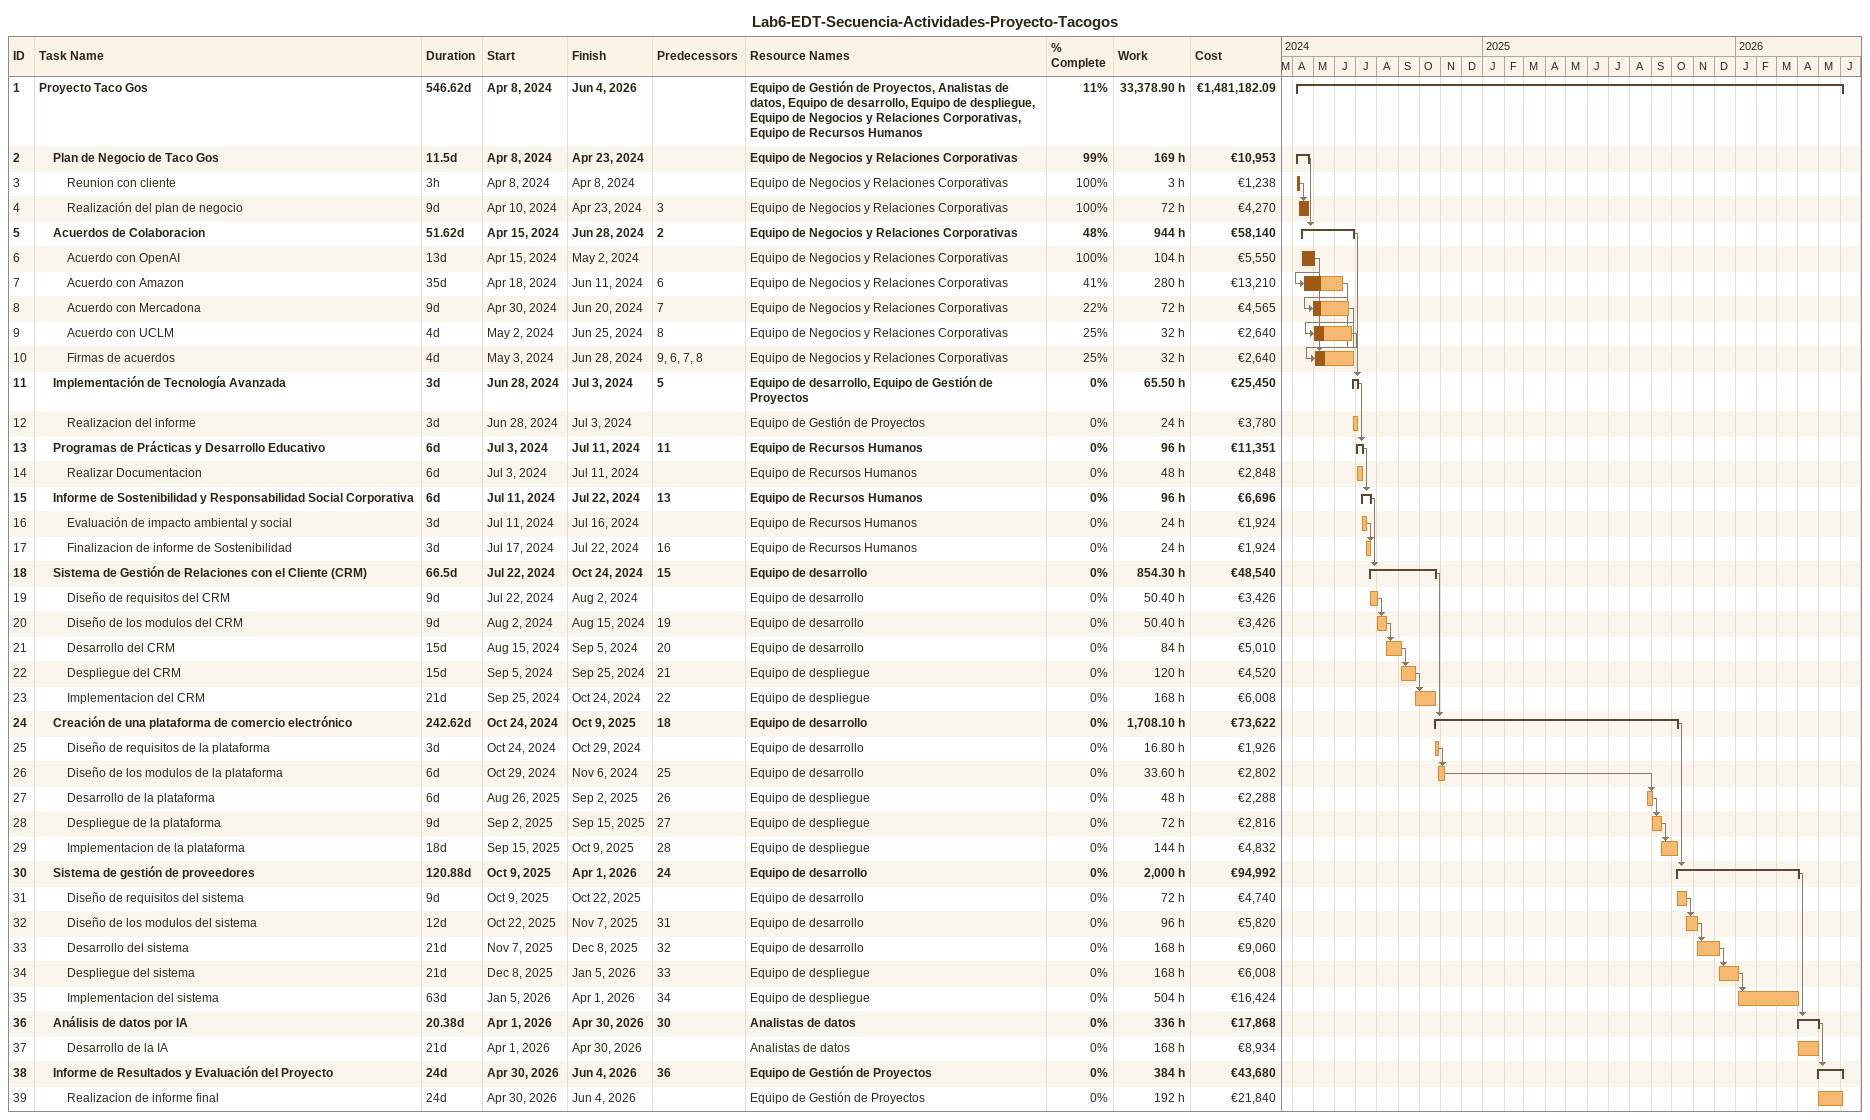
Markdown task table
Lab6-EDT-Secuencia-Actividades-Proyecto-Tacogos

| ID | Level | Task | Duration | Start | Finish | Predecessors | Resources | % complete | Work (h) | Cost (€) |
|---|---|---|---|---|---|---|---|---|---|---|
| 1 | 1 | **Proyecto Taco Gos** | 546.62d | 2024-04-08 | 2026-06-04 |  | Equipo de Gestión de Proyectos, Analistas de datos, Equipo de desarrollo, Equipo de despliegue, Equipo de Negocios y Relaciones Corporativas, Equipo de Recursos Humanos | 11 | 33378.90 | 1481182.09 |
| 2 | 2 | **Plan de Negocio de Taco Gos** | 11.5d | 2024-04-08 | 2024-04-23 |  | Equipo de Negocios y Relaciones Corporativas | 99 | 169 | 10953 |
| 3 | 3 | Reunion con cliente | 3h | 2024-04-08 | 2024-04-08 |  | Equipo de Negocios y Relaciones Corporativas | 100 | 3 | 1238 |
| 4 | 3 | Realización del plan de negocio | 9d | 2024-04-10 | 2024-04-23 | 3 | Equipo de Negocios y Relaciones Corporativas | 100 | 72 | 4270 |
| 5 | 2 | **Acuerdos de Colaboracion** | 51.62d | 2024-04-15 | 2024-06-28 | 2 | Equipo de Negocios y Relaciones Corporativas | 48 | 944 | 58140 |
| 6 | 3 | Acuerdo con OpenAI | 13d | 2024-04-15 | 2024-05-02 |  | Equipo de Negocios y Relaciones Corporativas | 100 | 104 | 5550 |
| 7 | 3 | Acuerdo con Amazon | 35d | 2024-04-18 | 2024-06-11 | 6 | Equipo de Negocios y Relaciones Corporativas | 41 | 280 | 13210 |
| 8 | 3 | Acuerdo con Mercadona | 9d | 2024-04-30 | 2024-06-20 | 7 | Equipo de Negocios y Relaciones Corporativas | 22 | 72 | 4565 |
| 9 | 3 | Acuerdo con UCLM | 4d | 2024-05-02 | 2024-06-25 | 8 | Equipo de Negocios y Relaciones Corporativas | 25 | 32 | 2640 |
| 10 | 3 | Firmas de acuerdos | 4d | 2024-05-03 | 2024-06-28 | 9, 6, 7, 8 | Equipo de Negocios y Relaciones Corporativas | 25 | 32 | 2640 |
| 11 | 2 | **Implementación de Tecnología Avanzada** | 3d | 2024-06-28 | 2024-07-03 | 5 | Equipo de desarrollo, Equipo de Gestión de Proyectos | 0 | 65.50 | 25450 |
| 12 | 3 | Realizacion del informe | 3d | 2024-06-28 | 2024-07-03 |  | Equipo de Gestión de Proyectos | 0 | 24 | 3780 |
| 13 | 2 | **Programas de Prácticas y Desarrollo Educativo** | 6d | 2024-07-03 | 2024-07-11 | 11 | Equipo de Recursos Humanos | 0 | 96 | 11351 |
| 14 | 3 | Realizar Documentacion | 6d | 2024-07-03 | 2024-07-11 |  | Equipo de Recursos Humanos | 0 | 48 | 2848 |
| 15 | 2 | **Informe de Sostenibilidad y Responsabilidad Social Corporativa** | 6d | 2024-07-11 | 2024-07-22 | 13 | Equipo de Recursos Humanos | 0 | 96 | 6696 |
| 16 | 3 | Evaluación de impacto ambiental y social | 3d | 2024-07-11 | 2024-07-16 |  | Equipo de Recursos Humanos | 0 | 24 | 1924 |
| 17 | 3 | Finalizacion de informe de Sostenibilidad | 3d | 2024-07-17 | 2024-07-22 | 16 | Equipo de Recursos Humanos | 0 | 24 | 1924 |
| 18 | 2 | **Sistema de Gestión de Relaciones con el Cliente (CRM)** | 66.5d | 2024-07-22 | 2024-10-24 | 15 | Equipo de desarrollo | 0 | 854.30 | 48540 |
| 19 | 3 | Diseño de requisitos del CRM | 9d | 2024-07-22 | 2024-08-02 |  | Equipo de desarrollo | 0 | 50.40 | 3426 |
| 20 | 3 | Diseño de los modulos del CRM | 9d | 2024-08-02 | 2024-08-15 | 19 | Equipo de desarrollo | 0 | 50.40 | 3426 |
| 21 | 3 | Desarrollo del CRM | 15d | 2024-08-15 | 2024-09-05 | 20 | Equipo de desarrollo | 0 | 84 | 5010 |
| 22 | 3 | Despliegue del CRM | 15d | 2024-09-05 | 2024-09-25 | 21 | Equipo de despliegue | 0 | 120 | 4520 |
| 23 | 3 | Implementacion del CRM | 21d | 2024-09-25 | 2024-10-24 | 22 | Equipo de despliegue | 0 | 168 | 6008 |
| 24 | 2 | **Creación de una plataforma de comercio electrónico** | 242.62d | 2024-10-24 | 2025-10-09 | 18 | Equipo de desarrollo | 0 | 1708.10 | 73622 |
| 25 | 3 | Diseño de requisitos de la plataforma | 3d | 2024-10-24 | 2024-10-29 |  | Equipo de desarrollo | 0 | 16.80 | 1926 |
| 26 | 3 | Diseño de los modulos de la plataforma | 6d | 2024-10-29 | 2024-11-06 | 25 | Equipo de desarrollo | 0 | 33.60 | 2802 |
| 27 | 3 | Desarrollo de la plataforma | 6d | 2025-08-26 | 2025-09-02 | 26 | Equipo de despliegue | 0 | 48 | 2288 |
| 28 | 3 | Despliegue de la plataforma | 9d | 2025-09-02 | 2025-09-15 | 27 | Equipo de despliegue | 0 | 72 | 2816 |
| 29 | 3 | Implementacion de la plataforma | 18d | 2025-09-15 | 2025-10-09 | 28 | Equipo de despliegue | 0 | 144 | 4832 |
| 30 | 2 | **Sistema de gestión de proveedores** | 120.88d | 2025-10-09 | 2026-04-01 | 24 | Equipo de desarrollo | 0 | 2000 | 94992 |
| 31 | 3 | Diseño de requisitos del sistema | 9d | 2025-10-09 | 2025-10-22 |  | Equipo de desarrollo | 0 | 72 | 4740 |
| 32 | 3 | Diseño de los modulos del sistema | 12d | 2025-10-22 | 2025-11-07 | 31 | Equipo de desarrollo | 0 | 96 | 5820 |
| 33 | 3 | Desarrollo del sistema | 21d | 2025-11-07 | 2025-12-08 | 32 | Equipo de desarrollo | 0 | 168 | 9060 |
| 34 | 3 | Despliegue del sistema | 21d | 2025-12-08 | 2026-01-05 | 33 | Equipo de despliegue | 0 | 168 | 6008 |
| 35 | 3 | Implementacion del sistema | 63d | 2026-01-05 | 2026-04-01 | 34 | Equipo de despliegue | 0 | 504 | 16424 |
| 36 | 2 | **Análisis de datos por IA** | 20.38d | 2026-04-01 | 2026-04-30 | 30 | Analistas de datos | 0 | 336 | 17868 |
| 37 | 3 | Desarrollo de la IA | 21d | 2026-04-01 | 2026-04-30 |  | Analistas de datos | 0 | 168 | 8934 |
| 38 | 2 | **Informe de Resultados y Evaluación del Proyecto** | 24d | 2026-04-30 | 2026-06-04 | 36 | Equipo de Gestión de Proyectos | 0 | 384 | 43680 |
| 39 | 3 | Realizacion de informe final | 24d | 2026-04-30 | 2026-06-04 |  | Equipo de Gestión de Proyectos | 0 | 192 | 21840 |
